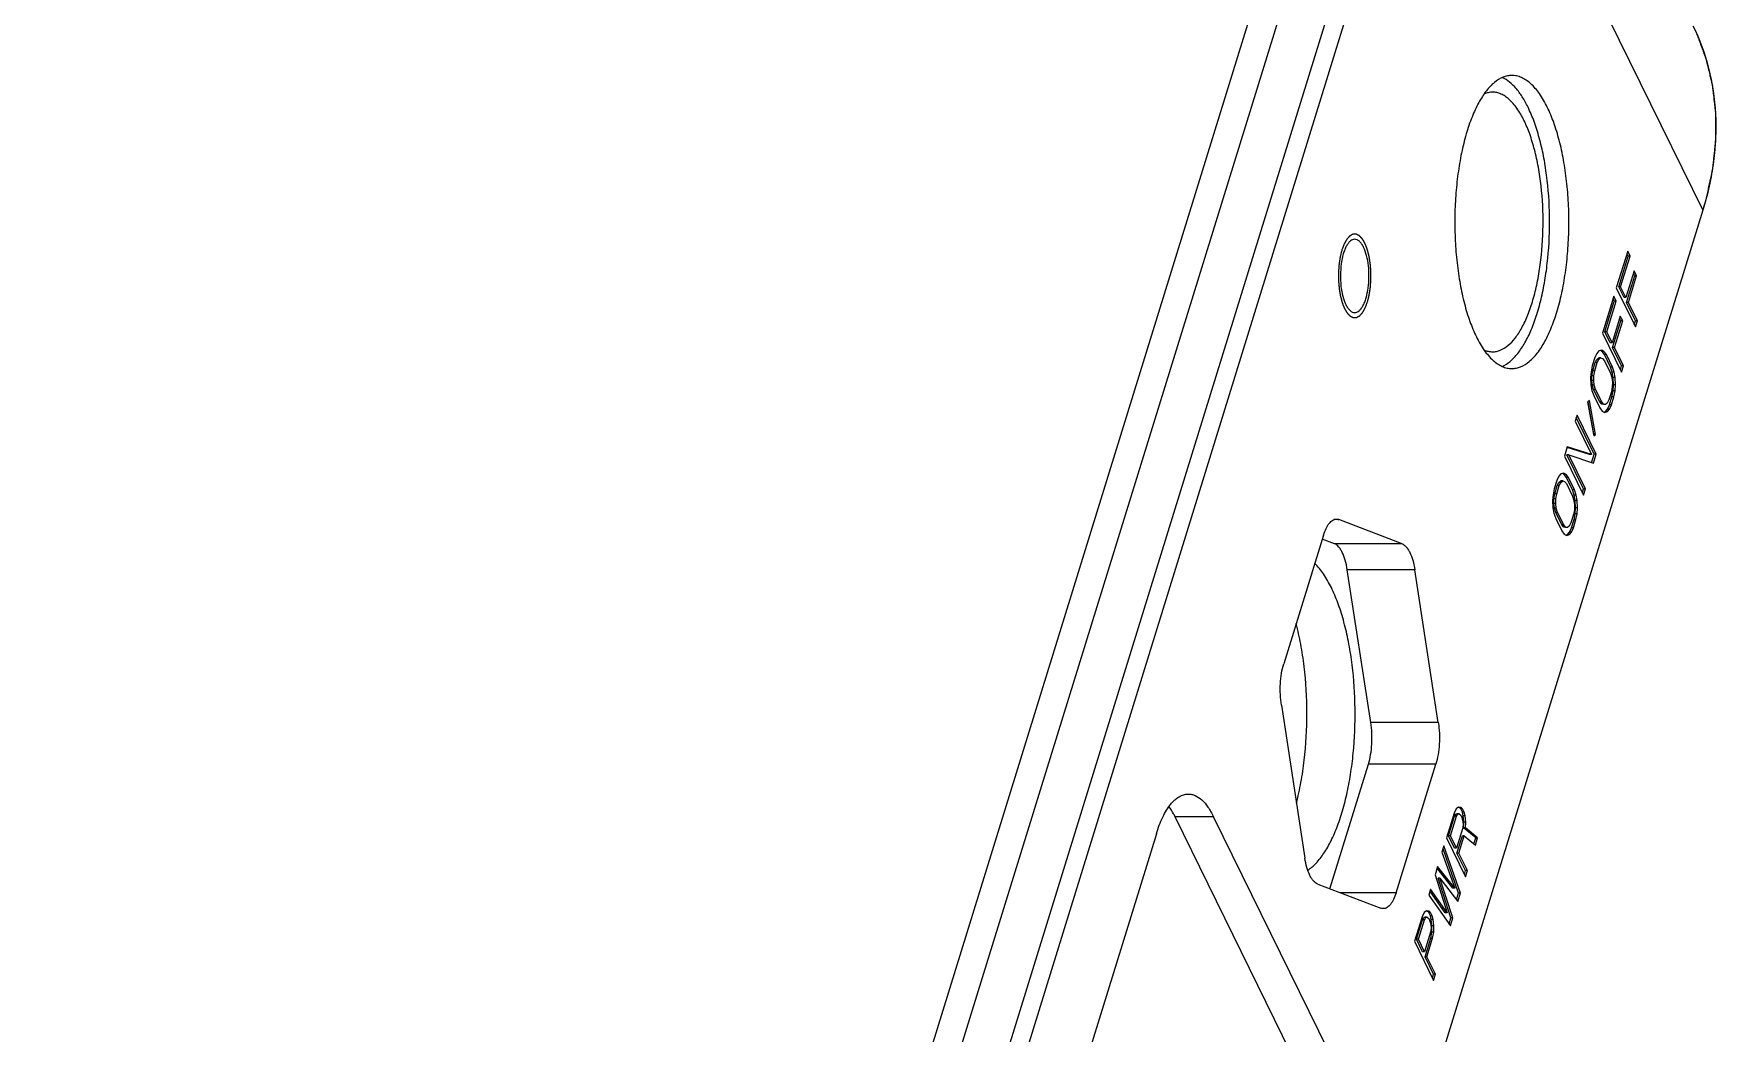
# Model space of a CAD drawing. Header units: millimetres. Extents: x 0 to 1189, y 0 to 841.
# Drawn here: x 1039.75 to 1079.95, y 734.8 to 758.67 of the extents above; entities that cross this region are included whole.
import ezdxf

# ---------------------------------------------------------------- set-up
doc = ezdxf.new("R2010")
doc.units = ezdxf.units.MM
doc.header["$LTSCALE"] = 65.395
doc.layers.get('0').update_dxf_attribs({"linetype": 'CONTINUOUS'})
for name, color, linetype in [('03_ALL_AXES', 7, 'CONTINUOUS'), ('09_ALL_ROUNDS', 7, 'CONTINUOUS'), ('11_ALL_COSMETICS', 7, 'CONTINUOUS'), ('20_ALL_FEATURES', 7, 'CONTINUOUS')]:
    doc.layers.add(name, color=color, linetype=linetype)

msp = doc.modelspace()

# ---------------------------------------------------------------- linework, layer by layer
at = {"color": 4}
for points in [[(1071.616, 752.267), (1071.619, 752.28), (1071.626, 752.308), (1071.635, 752.342), (1071.642, 752.369), (1071.646, 752.386), (1071.649, 752.4), (1071.652, 752.41), (1071.654, 752.419), (1071.655, 752.425), (1071.656, 752.428), (1071.657, 752.431), (1071.657, 752.434), (1071.658, 752.437), (1071.659, 752.444), (1071.66, 752.453), (1071.662, 752.465), (1071.665, 752.48), (1071.667, 752.499), (1071.671, 752.521), (1071.675, 752.544), (1071.678, 752.567), (1071.681, 752.586), (1071.683, 752.599), (1071.684, 752.606), (1071.685, 752.612), (1071.685, 752.618), (1071.686, 752.626), (1071.687, 752.64), (1071.688, 752.66), (1071.69, 752.684), (1071.692, 752.708), (1071.694, 752.732), (1071.695, 752.756), (1071.697, 752.776), (1071.698, 752.79), (1071.698, 752.798), (1071.699, 752.804), (1071.699, 752.81), (1071.699, 752.819), (1071.699, 752.833), (1071.698, 752.854), (1071.698, 752.879), (1071.698, 752.903), (1071.698, 752.928), (1071.698, 752.953), (1071.698, 752.974), (1071.698, 752.988), (1071.698, 752.996), (1071.698, 753.003), (1071.697, 753.009), (1071.696, 753.017), (1071.695, 753.03), (1071.694, 753.05), (1071.692, 753.074), (1071.69, 753.098), (1071.688, 753.122), (1071.686, 753.146), (1071.684, 753.166), (1071.683, 753.18), (1071.682, 753.187), (1071.682, 753.194), (1071.681, 753.199), (1071.679, 753.207), (1071.677, 753.22), (1071.674, 753.238), (1071.67, 753.261), (1071.667, 753.283), (1071.663, 753.305), (1071.66, 753.324), (1071.657, 753.339), (1071.655, 753.35), (1071.654, 753.36), (1071.653, 753.366), (1071.652, 753.37), (1071.652, 753.373), (1071.651, 753.375), (1071.65, 753.378), (1071.648, 753.384), (1071.646, 753.393), (1071.643, 753.403), (1071.64, 753.416), (1071.635, 753.433), (1071.63, 753.453), (1071.624, 753.473), (1071.62, 753.49), (1071.616, 753.503), (1071.614, 753.513), (1071.611, 753.522), (1071.61, 753.527), (1071.609, 753.531), (1071.608, 753.533), (1071.607, 753.535), (1071.606, 753.538), (1071.604, 753.543), (1071.601, 753.551), (1071.598, 753.559), (1071.593, 753.571), (1071.588, 753.585), (1071.581, 753.602), (1071.574, 753.62), (1071.568, 753.634), (1071.563, 753.646), (1071.56, 753.654), (1071.557, 753.662), (1071.555, 753.667), (1071.554, 753.669), (1071.553, 753.672), (1071.552, 753.673), (1071.55, 753.676), (1071.548, 753.679), (1071.545, 753.685), (1071.541, 753.691), (1071.536, 753.7), (1071.529, 753.711), (1071.521, 753.725), (1071.513, 753.738), (1071.506, 753.749), (1071.501, 753.758), (1071.497, 753.764), (1071.494, 753.77), (1071.491, 753.774), (1071.49, 753.776), (1071.489, 753.778), (1071.488, 753.779), (1071.486, 753.78), (1071.484, 753.783), (1071.48, 753.786), (1071.476, 753.791), (1071.47, 753.797), (1071.462, 753.804), (1071.454, 753.813), (1071.445, 753.822), (1071.437, 753.83), (1071.432, 753.836), (1071.427, 753.84), (1071.423, 753.844), (1071.421, 753.847), (1071.419, 753.848), (1071.418, 753.85), (1071.417, 753.85), (1071.416, 753.851), (1071.413, 753.852), (1071.409, 753.854), (1071.404, 753.856), (1071.398, 753.859), (1071.39, 753.863), (1071.381, 753.867), (1071.372, 753.872), (1071.364, 753.875), (1071.358, 753.878), (1071.354, 753.88), (1071.351, 753.881), (1071.348, 753.883), (1071.346, 753.884), (1071.345, 753.884), (1071.344, 753.885), (1071.342, 753.885), (1071.341, 753.885), (1071.339, 753.885), (1071.336, 753.884), (1071.333, 753.884), (1071.329, 753.884), (1071.323, 753.884), (1071.315, 753.884), (1071.305, 753.883), (1071.295, 753.883), (1071.287, 753.883), (1071.281, 753.882), (1071.277, 753.882), (1071.273, 753.882), (1071.271, 753.882), (1071.269, 753.882), (1071.267, 753.882), (1071.266, 753.882), (1071.265, 753.881), (1071.263, 753.88), (1071.262, 753.879), (1071.259, 753.878), (1071.256, 753.876), (1071.252, 753.874), (1071.246, 753.871), (1071.238, 753.866), (1071.229, 753.861), (1071.22, 753.856), (1071.212, 753.852), (1071.206, 753.848), (1071.201, 753.846), (1071.197, 753.844), (1071.195, 753.842), (1071.193, 753.841), (1071.192, 753.841), (1071.191, 753.839), (1071.189, 753.838), (1071.187, 753.835), (1071.183, 753.831), (1071.179, 753.826), (1071.173, 753.82), (1071.166, 753.812), (1071.157, 753.802), (1071.148, 753.792), (1071.141, 753.784), (1071.135, 753.778), (1071.131, 753.773), (1071.127, 753.769), (1071.125, 753.766), (1071.123, 753.764), (1071.122, 753.763), (1071.121, 753.761), (1071.12, 753.759), (1071.118, 753.755), (1071.114, 753.749), (1071.11, 753.742), (1071.105, 753.733), (1071.099, 753.722), (1071.091, 753.708), (1071.083, 753.694), (1071.077, 753.682), (1071.071, 753.673), (1071.067, 753.666), (1071.064, 753.661), (1071.062, 753.657), (1071.061, 753.654), (1071.06, 753.653), (1071.059, 753.65), (1071.058, 753.647), (1071.056, 753.642), (1071.053, 753.635), (1071.049, 753.626), (1071.045, 753.614), (1071.039, 753.599), (1071.03, 753.575), (1071.019, 753.546), (1071.01, 753.522), (1071.006, 753.51)], [(1071.006, 753.51), (1071.002, 753.496), (1070.995, 753.469), (1070.987, 753.435), (1070.98, 753.407), (1070.976, 753.39), (1070.972, 753.377), (1070.97, 753.366), (1070.968, 753.358), (1070.966, 753.352), (1070.965, 753.348), (1070.964, 753.346), (1070.964, 753.343), (1070.963, 753.339), (1070.962, 753.333), (1070.961, 753.323), (1070.959, 753.312), (1070.957, 753.297), (1070.954, 753.278), (1070.95, 753.255), (1070.947, 753.233), (1070.943, 753.21), (1070.941, 753.191), (1070.938, 753.178), (1070.937, 753.17), (1070.936, 753.165), (1070.936, 753.159), (1070.935, 753.151), (1070.934, 753.137), (1070.933, 753.117), (1070.931, 753.093), (1070.93, 753.069), (1070.928, 753.045), (1070.926, 753.021), (1070.925, 753.001), (1070.924, 752.987), (1070.923, 752.979), (1070.923, 752.973), (1070.923, 752.966), (1070.923, 752.958), (1070.923, 752.944), (1070.923, 752.923), (1070.923, 752.898), (1070.923, 752.873), (1070.923, 752.848), (1070.924, 752.824), (1070.924, 752.803), (1070.924, 752.788), (1070.924, 752.78), (1070.924, 752.774), (1070.924, 752.768), (1070.925, 752.76), (1070.926, 752.746), (1070.928, 752.726), (1070.93, 752.702), (1070.932, 752.679), (1070.934, 752.655), (1070.936, 752.631), (1070.938, 752.611), (1070.939, 752.597), (1070.939, 752.589), (1070.94, 752.583), (1070.941, 752.578), (1070.942, 752.57), (1070.944, 752.557), (1070.947, 752.538), (1070.951, 752.516), (1070.955, 752.494), (1070.959, 752.471), (1070.962, 752.453), (1070.964, 752.438), (1070.966, 752.426), (1070.968, 752.417), (1070.969, 752.411), (1070.97, 752.407), (1070.97, 752.404), (1070.971, 752.402), (1070.972, 752.398), (1070.973, 752.392), (1070.975, 752.384), (1070.978, 752.374), (1070.982, 752.361), (1070.986, 752.344), (1070.992, 752.324), (1070.997, 752.304), (1071.001, 752.287), (1071.005, 752.273), (1071.008, 752.263), (1071.01, 752.255), (1071.012, 752.249), (1071.012, 752.246), (1071.013, 752.243), (1071.014, 752.241), (1071.015, 752.238), (1071.017, 752.233), (1071.02, 752.226), (1071.024, 752.217), (1071.028, 752.206), (1071.034, 752.191), (1071.041, 752.174), (1071.048, 752.157), (1071.054, 752.142), (1071.058, 752.131), (1071.062, 752.122), (1071.065, 752.115), (1071.067, 752.11), (1071.068, 752.107), (1071.069, 752.105), (1071.07, 752.103), (1071.071, 752.101), (1071.073, 752.097), (1071.077, 752.092), (1071.081, 752.085), (1071.086, 752.076), (1071.093, 752.065), (1071.101, 752.052), (1071.109, 752.039), (1071.115, 752.028), (1071.121, 752.019), (1071.125, 752.012), (1071.128, 752.007), (1071.13, 752.003), (1071.132, 752.001), (1071.133, 751.999), (1071.134, 751.998), (1071.135, 751.997), (1071.138, 751.994), (1071.141, 751.99), (1071.146, 751.986), (1071.152, 751.98), (1071.159, 751.972), (1071.168, 751.963), (1071.177, 751.954), (1071.184, 751.947), (1071.19, 751.941), (1071.194, 751.936), (1071.198, 751.932), (1071.201, 751.93), (1071.202, 751.928), (1071.203, 751.927), (1071.204, 751.927), (1071.206, 751.926), (1071.209, 751.925), (1071.213, 751.923), (1071.217, 751.921), (1071.223, 751.918), (1071.231, 751.914), (1071.241, 751.91), (1071.25, 751.905), (1071.258, 751.901), (1071.264, 751.899), (1071.268, 751.897), (1071.271, 751.895), (1071.273, 751.894), (1071.275, 751.893), (1071.277, 751.892), (1071.278, 751.892), (1071.279, 751.892), (1071.281, 751.892), (1071.283, 751.892), (1071.285, 751.892), (1071.288, 751.892), (1071.292, 751.892), (1071.299, 751.893), (1071.307, 751.893), (1071.317, 751.893), (1071.326, 751.894), (1071.334, 751.894), (1071.341, 751.894), (1071.345, 751.894), (1071.348, 751.895), (1071.35, 751.895), (1071.352, 751.895), (1071.354, 751.895), (1071.355, 751.895), (1071.356, 751.896), (1071.358, 751.896), (1071.36, 751.897), (1071.362, 751.899), (1071.365, 751.9), (1071.369, 751.903), (1071.375, 751.906), (1071.383, 751.91), (1071.392, 751.915), (1071.402, 751.921), (1071.409, 751.925), (1071.416, 751.928), (1071.42, 751.931), (1071.424, 751.933), (1071.427, 751.934), (1071.428, 751.935), (1071.43, 751.936), (1071.431, 751.937), (1071.432, 751.939), (1071.435, 751.942), (1071.438, 751.946), (1071.443, 751.951), (1071.448, 751.957), (1071.456, 751.965), (1071.464, 751.975), (1071.473, 751.984), (1071.48, 751.992), (1071.486, 751.999), (1071.491, 752.004), (1071.494, 752.008), (1071.497, 752.011), (1071.498, 752.012), (1071.499, 752.013), (1071.5, 752.015), (1071.502, 752.017), (1071.504, 752.022), (1071.507, 752.027), (1071.511, 752.034), (1071.516, 752.043), (1071.523, 752.055), (1071.531, 752.069), (1071.538, 752.083), (1071.545, 752.094), (1071.55, 752.103), (1071.554, 752.11), (1071.557, 752.116), (1071.56, 752.12), (1071.561, 752.122), (1071.562, 752.124), (1071.563, 752.126), (1071.564, 752.129), (1071.566, 752.135), (1071.569, 752.142), (1071.572, 752.151), (1071.577, 752.163), (1071.582, 752.178), (1071.591, 752.201), (1071.602, 752.231), (1071.611, 752.255), (1071.616, 752.267)]]:
    msp.add_open_spline(points, degree=3, knots=[0, 0, 0, 0, 0.015625, 0.03125, 0.039062, 0.046875, 0.050781, 0.054688, 0.058594, 0.060547, 0.061523, 0.0625, 0.063477, 0.064453, 0.066406, 0.070312, 0.074219, 0.078125, 0.085938, 0.09375, 0.101562, 0.109375, 0.117188, 0.121094, 0.123047, 0.125, 0.126953, 0.128906, 0.132812, 0.140625, 0.148438, 0.15625, 0.164062, 0.171875, 0.179688, 0.183594, 0.185547, 0.1875, 0.189453, 0.191406, 0.195312, 0.203125, 0.210938, 0.21875, 0.226562, 0.234375, 0.242188, 0.246094, 0.248047, 0.25, 0.251953, 0.253906, 0.257812, 0.265625, 0.273438, 0.28125, 0.289062, 0.296875, 0.304688, 0.308594, 0.310547, 0.3125, 0.314453, 0.316406, 0.320312, 0.328125, 0.335938, 0.34375, 0.351562, 0.359375, 0.363281, 0.367188, 0.371094, 0.373047, 0.374023, 0.375, 0.375977, 0.376953, 0.378906, 0.382812, 0.386719, 0.390625, 0.398438, 0.40625, 0.414062, 0.421875, 0.425781, 0.429688, 0.433594, 0.435547, 0.436523, 0.4375, 0.438477, 0.439453, 0.441406, 0.445312, 0.449219, 0.453125, 0.460938, 0.46875, 0.476562, 0.484375, 0.488281, 0.492188, 0.496094, 0.498047, 0.499023, 0.5, 0.500977, 0.501953, 0.503906, 0.507812, 0.511719, 0.515625, 0.523438, 0.53125, 0.539062, 0.546875, 0.550781, 0.554688, 0.558594, 0.560547, 0.561523, 0.5625, 0.563477, 0.564453, 0.566406, 0.570312, 0.574219, 0.578125, 0.585938, 0.59375, 0.601562, 0.609375, 0.613281, 0.617188, 0.621094, 0.623047, 0.624023, 0.625, 0.625977, 0.626953, 0.628906, 0.632812, 0.636719, 0.640625, 0.648438, 0.65625, 0.664062, 0.671875, 0.675781, 0.679688, 0.681641, 0.683594, 0.685547, 0.686523, 0.6875, 0.688477, 0.689453, 0.691406, 0.693359, 0.695312, 0.699219, 0.703125, 0.710938, 0.71875, 0.726562, 0.734375, 0.738281, 0.742188, 0.744141, 0.746094, 0.748047, 0.749023, 0.75, 0.750977, 0.751953, 0.753906, 0.755859, 0.757812, 0.761719, 0.765625, 0.773438, 0.78125, 0.789062, 0.796875, 0.800781, 0.804688, 0.808594, 0.810547, 0.811523, 0.8125, 0.813477, 0.814453, 0.816406, 0.820312, 0.824219, 0.828125, 0.835938, 0.84375, 0.851562, 0.859375, 0.863281, 0.867188, 0.871094, 0.873047, 0.874023, 0.875, 0.875977, 0.876953, 0.878906, 0.882812, 0.886719, 0.890625, 0.898438, 0.90625, 0.914062, 0.921875, 0.925781, 0.929688, 0.933594, 0.935547, 0.936523, 0.9375, 0.938477, 0.939453, 0.941406, 0.945312, 0.949219, 0.953125, 0.960938, 0.96875, 0.984375, 1, 1, 1, 1], dxfattribs=at)
at = {"layer": '03_ALL_AXES', "color": 7}
for p, q in [((1071.222, 766.888), (1039.753, 665.056)), ((1041.595, 665.056), (1073.064, 766.888)), ((1071.649, 766.018), (1040.18, 664.186))]:
    msp.add_line(p, q, dxfattribs=at)
for points, knots in [([(1075.064, 757.676), (1075.029, 757.676), (1074.957, 757.669), (1074.812, 757.624), (1074.631, 757.51), (1074.438, 757.299), (1074.26, 757.018), (1074.101, 756.671), (1073.965, 756.267), (1073.854, 755.813), (1073.771, 755.321), (1073.718, 754.802), (1073.696, 754.268), (1073.707, 753.732), (1073.749, 753.207), (1073.822, 752.704), (1073.923, 752.236), (1074.051, 751.813), (1074.159, 751.553), (1074.217, 751.434)], [0, 0, 0, 0, 0.015505, 0.031512, 0.066627, 0.10795, 0.156558, 0.212562, 0.275455, 0.344321, 0.417961, 0.494982, 0.573864, 0.653021, 0.730858, 0.805825, 0.876479, 0.941546, 1, 1, 1, 1]), ([(1075.451, 756.917), (1075.409, 757.003), (1075.321, 757.162), (1075.135, 757.418), (1074.96, 757.57), (1074.834, 757.625)], [0, 0, 0, 0, 0.300795, 0.566557, 1, 1, 1, 1]), ([(1075.911, 756.917), (1075.856, 757.03), (1075.742, 757.232), (1075.562, 757.446), (1075.409, 757.567), (1075.296, 757.629), (1075.181, 757.667), (1075.103, 757.676), (1075.064, 757.676)], [0, 0, 0, 0, 0.315393, 0.581062, 0.697109, 0.803855, 0.903756, 1, 1, 1, 1]), ([(1074.604, 757.276), (1074.569, 757.276), (1074.499, 757.268), (1074.432, 757.245), (1074.399, 757.231)], [0, 0, 0, 0, 0.490421, 1, 1, 1, 1]), ([(1075.354, 756.604), (1075.305, 756.704), (1075.204, 756.882), (1075.044, 757.072), (1074.909, 757.179), (1074.809, 757.234), (1074.707, 757.268), (1074.638, 757.276), (1074.604, 757.276)], [0, 0, 0, 0, 0.315393, 0.581062, 0.697109, 0.803855, 0.903756, 1, 1, 1, 1]), ([(1074.834, 750.726), (1074.903, 750.756), (1075.04, 750.847), (1075.221, 751.042), (1075.388, 751.299), (1075.539, 751.613), (1075.671, 751.98), (1075.781, 752.39), (1075.868, 752.838), (1075.951, 753.479), (1075.984, 754.303), (1075.928, 755.122), (1075.827, 755.748), (1075.727, 756.178), (1075.605, 756.567), (1075.505, 756.807), (1075.451, 756.917)], [0, 0, 0, 0, 0.034218, 0.074068, 0.120452, 0.173507, 0.232867, 0.297824, 0.367434, 0.440577, 0.592393, 0.742836, 0.814305, 0.881646, 0.943822, 1, 1, 1, 1]), ([(1075.064, 750.676), (1075.099, 750.676), (1075.171, 750.683), (1075.317, 750.727), (1075.497, 750.842), (1075.691, 751.052), (1075.869, 751.334), (1076.027, 751.68), (1076.164, 752.085), (1076.275, 752.539), (1076.358, 753.031), (1076.411, 753.55), (1076.432, 754.083), (1076.422, 754.619), (1076.379, 755.145), (1076.307, 755.648), (1076.205, 756.116), (1076.077, 756.538), (1075.97, 756.798), (1075.911, 756.917)], [0, 0, 0, 0, 0.015505, 0.031512, 0.066627, 0.10795, 0.156558, 0.212562, 0.275455, 0.344321, 0.417961, 0.494982, 0.573864, 0.653021, 0.730858, 0.805825, 0.876479, 0.941546, 1, 1, 1, 1]), ([(1074.604, 751.076), (1074.635, 751.076), (1074.698, 751.082), (1074.827, 751.121), (1074.987, 751.223), (1075.159, 751.409), (1075.316, 751.658), (1075.457, 751.965), (1075.578, 752.324), (1075.676, 752.726), (1075.776, 753.318), (1075.829, 754.095), (1075.791, 754.877), (1075.704, 755.479), (1075.614, 755.894), (1075.501, 756.268), (1075.406, 756.499), (1075.354, 756.604)], [0, 0, 0, 0, 0.015507, 0.031517, 0.066637, 0.107966, 0.156581, 0.212593, 0.275496, 0.344372, 0.418023, 0.573874, 0.730818, 0.805796, 0.876461, 0.941537, 1, 1, 1, 1]), ([(1071.311, 753.763), (1071.293, 753.763), (1071.255, 753.755), (1071.203, 753.722), (1071.154, 753.669), (1071.11, 753.599), (1071.07, 753.512), (1071.022, 753.371), (1070.983, 753.169), (1070.965, 752.911), (1070.977, 752.65), (1071.019, 752.412), (1071.068, 752.266), (1071.099, 752.203)], [0, 0, 0, 0, 0.031388, 0.066525, 0.107874, 0.156513, 0.212552, 0.275485, 0.417984, 0.57391, 0.73093, 0.876552, 1, 1, 1, 1]), ([(1071.523, 753.574), (1071.509, 753.602), (1071.48, 753.652), (1071.428, 753.714), (1071.372, 753.754), (1071.33, 753.763), (1071.311, 753.763)], [0, 0, 0, 0, 0.315948, 0.582084, 0.804557, 1, 1, 1, 1]), ([(1071.311, 752.013), (1071.329, 752.013), (1071.367, 752.021), (1071.419, 752.055), (1071.467, 752.107), (1071.512, 752.178), (1071.552, 752.264), (1071.599, 752.405), (1071.639, 752.607), (1071.657, 752.866), (1071.644, 753.126), (1071.603, 753.365), (1071.553, 753.511), (1071.523, 753.574)], [0, 0, 0, 0, 0.031388, 0.066525, 0.107874, 0.156513, 0.212552, 0.275485, 0.417984, 0.57391, 0.73093, 0.876552, 1, 1, 1, 1]), ([(1071.099, 752.203), (1071.113, 752.175), (1071.141, 752.124), (1071.193, 752.063), (1071.25, 752.023), (1071.291, 752.013), (1071.311, 752.013)], [0, 0, 0, 0, 0.315948, 0.582084, 0.804557, 1, 1, 1, 1]), ([(1074.217, 751.434), (1074.272, 751.322), (1074.387, 751.12), (1074.567, 750.906), (1074.72, 750.785), (1074.833, 750.722), (1074.948, 750.684), (1075.026, 750.676), (1075.064, 750.676)], [0, 0, 0, 0, 0.315393, 0.581062, 0.697109, 0.803855, 0.903756, 1, 1, 1, 1]), ([(1074.399, 751.12), (1074.432, 751.106), (1074.499, 751.084), (1074.569, 751.076), (1074.604, 751.076)], [0, 0, 0, 0, 0.509572, 1, 1, 1, 1]), ([(1069.919, 740.295), (1069.961, 740.459), (1070.035, 740.799), (1070.14, 741.513), (1070.19, 742.441), (1070.137, 743.368), (1070.03, 744.081), (1069.955, 744.419), (1069.912, 744.582)], [0, 0, 0, 0, 0.117082, 0.241023, 0.500501, 0.75972, 0.883345, 1, 1, 1, 1])]:
    msp.add_open_spline(points, degree=3, knots=knots, dxfattribs=at)
at = {"layer": '09_ALL_ROUNDS', "color": 7}
for p, q in [((1042.056, 665.056), (1073.524, 766.888)), ((1072.441, 746.49), (1070.928, 747.066)), ((1070.566, 746.699), (1069.616, 743.623)), ((1070.829, 746.49), (1070.536, 746.602)), ((1071.696, 742.218), (1071.134, 745.869)), ((1073.308, 742.218), (1072.746, 745.869)), ((1069.559, 742.634), (1070.121, 738.983)), ((1070.718, 738.25), (1071.639, 741.228)), ((1072.3, 738.153), (1073.251, 741.228)), ((1070.374, 733.132), (1067.019, 739.97)), ((1071.295, 733.132), (1067.94, 739.97)), ((1066.572, 739.565), (1061.731, 723.899)), ((1070.426, 738.361), (1071.938, 737.786))]:
    msp.add_line(p, q, dxfattribs=at)
at = {"layer": '09_ALL_ROUNDS', "color": 4}
for p, q in [((1070.928, 747.066), (1070.814, 747.066)), ((1072.441, 746.49), (1070.829, 746.49)), ((1072.746, 745.869), (1071.134, 745.869)), ((1073.308, 742.218), (1071.696, 742.218)), ((1073.251, 741.228), (1071.639, 741.228)), ((1067.94, 739.97), (1067.019, 739.97)), ((1072.3, 738.153), (1070.973, 738.153))]:
    msp.add_line(p, q, dxfattribs=at)
at = {"layer": '09_ALL_ROUNDS', "color": 7}
for points, knots in [([(1070.566, 746.699), (1070.583, 746.753), (1070.619, 746.85), (1070.682, 746.958), (1070.74, 747.02), (1070.782, 747.052), (1070.826, 747.072), (1070.857, 747.077), (1070.871, 747.077)], [0, 0, 0, 0, 0.331873, 0.605596, 0.72059, 0.82246, 0.914092, 1, 1, 1, 1]), ([(1070.871, 747.077), (1070.876, 747.077), (1070.895, 747.076), (1070.915, 747.071), (1070.928, 747.066)], [0, 0, 0, 0, 0.245957, 1, 1, 1, 1]), ([(1071.134, 745.869), (1071.122, 745.946), (1071.092, 746.088), (1071.034, 746.251), (1070.975, 746.357), (1070.92, 746.432), (1070.867, 746.476), (1070.829, 746.49)], [0, 0, 0, 0, 0.326273, 0.606426, 0.725793, 0.830603, 1, 1, 1, 1]), ([(1072.441, 746.49), (1072.478, 746.476), (1072.531, 746.432), (1072.587, 746.357), (1072.646, 746.251), (1072.704, 746.088), (1072.734, 745.946), (1072.746, 745.869)], [0, 0, 0, 0, 0.169397, 0.274207, 0.393574, 0.673727, 1, 1, 1, 1]), ([(1069.559, 742.634), (1069.546, 742.718), (1069.53, 742.889), (1069.531, 743.146), (1069.558, 743.393), (1069.593, 743.55), (1069.616, 743.623)], [0, 0, 0, 0, 0.254948, 0.516505, 0.769592, 1, 1, 1, 1]), ([(1071.639, 741.228), (1071.661, 741.302), (1071.697, 741.459), (1071.723, 741.706), (1071.725, 741.962), (1071.709, 742.134), (1071.696, 742.218)], [0, 0, 0, 0, 0.230408, 0.483495, 0.745052, 1, 1, 1, 1]), ([(1073.308, 742.218), (1073.321, 742.134), (1073.337, 741.962), (1073.335, 741.706), (1073.309, 741.459), (1073.273, 741.302), (1073.251, 741.228)], [0, 0, 0, 0, 0.254948, 0.516505, 0.769592, 1, 1, 1, 1]), ([(1066.572, 739.565), (1066.614, 739.701), (1066.686, 739.894), (1066.81, 740.122), (1066.905, 740.26), (1067.005, 740.37), (1067.111, 740.45), (1067.222, 740.5), (1067.298, 740.511), (1067.335, 740.511)], [0, 0, 0, 0, 0.331731, 0.47624, 0.605765, 0.720709, 0.822536, 0.914128, 1, 1, 1, 1]), ([(1067.335, 740.511), (1067.362, 740.511), (1067.418, 740.505), (1067.532, 740.468), (1067.671, 740.37), (1067.819, 740.194), (1067.901, 740.05), (1067.94, 739.97)], [0, 0, 0, 0, 0.096312, 0.196284, 0.418525, 0.684383, 1, 1, 1, 1]), ([(1067.019, 739.97), (1067.008, 739.992), (1066.965, 740.077), (1066.915, 740.158), (1066.874, 740.214)], [0, 0, 0, 0, 0.266006, 1, 1, 1, 1]), ([(1070.426, 738.361), (1070.388, 738.376), (1070.335, 738.419), (1070.279, 738.495), (1070.221, 738.6), (1070.162, 738.764), (1070.133, 738.906), (1070.121, 738.983)], [0, 0, 0, 0, 0.169397, 0.274207, 0.393574, 0.673727, 1, 1, 1, 1]), ([(1072.3, 738.153), (1072.283, 738.099), (1072.247, 738.001), (1072.184, 737.894), (1072.127, 737.831), (1072.085, 737.799), (1072.041, 737.779), (1072.01, 737.775), (1071.995, 737.775)], [0, 0, 0, 0, 0.331873, 0.605596, 0.72059, 0.82246, 0.914092, 1, 1, 1, 1]), ([(1071.995, 737.775), (1071.99, 737.775), (1071.971, 737.776), (1071.952, 737.78), (1071.938, 737.786)], [0, 0, 0, 0, 0.245957, 1, 1, 1, 1])]:
    msp.add_open_spline(points, degree=3, knots=knots, dxfattribs=at)
at = {"layer": '11_ALL_COSMETICS', "color": 7}
msp.add_line((1079.625, 754.456), (1048.156, 652.624), dxfattribs=at)
for points, knots in [([(1079.479, 758.674), (1079.493, 758.637), (1079.52, 758.563), (1079.555, 758.471), (1079.582, 758.397), (1079.603, 758.342), (1079.624, 758.286), (1079.644, 758.231), (1079.661, 758.185), (1079.675, 758.148), (1079.684, 758.124), (1079.691, 758.106), (1079.695, 758.094), (1079.698, 758.086), (1079.7, 758.082), (1079.701, 758.077), (1079.702, 758.07), (1079.705, 758.06), (1079.708, 758.048), (1079.712, 758.028), (1079.718, 758.002), (1079.726, 757.972), (1079.735, 757.932), (1079.752, 757.861), (1079.776, 757.761), (1079.8, 757.66), (1079.817, 757.59), (1079.827, 757.549), (1079.834, 757.519), (1079.84, 757.494), (1079.845, 757.474), (1079.848, 757.461), (1079.85, 757.451), (1079.851, 757.445), (1079.853, 757.44), (1079.854, 757.435), (1079.854, 757.426), (1079.856, 757.414), (1079.858, 757.394), (1079.861, 757.368), (1079.866, 757.328), (1079.872, 757.278), (1079.879, 757.218), (1079.886, 757.158), (1079.893, 757.097), (1079.9, 757.037), (1079.907, 756.977), (1079.913, 756.927), (1079.917, 756.886), (1079.92, 756.861), (1079.922, 756.841), (1079.924, 756.826), (1079.926, 756.814), (1079.927, 756.805), (1079.927, 756.8), (1079.928, 756.796), (1079.928, 756.792), (1079.928, 756.787), (1079.928, 756.777), (1079.928, 756.764), (1079.928, 756.748), (1079.928, 756.726), (1079.928, 756.699), (1079.928, 756.656), (1079.928, 756.603), (1079.928, 756.538), (1079.928, 756.474), (1079.928, 756.41), (1079.928, 756.345), (1079.928, 756.281), (1079.928, 756.227), (1079.928, 756.184), (1079.928, 756.157), (1079.928, 756.136), (1079.928, 756.122), (1079.929, 756.113), (1079.928, 756.108), (1079.928, 756.102), (1079.927, 756.096), (1079.926, 756.085), (1079.925, 756.072), (1079.922, 756.051), (1079.919, 756.025), (1079.916, 755.993), (1079.911, 755.951), (1079.903, 755.877), (1079.894, 755.793), (1079.885, 755.709), (1079.878, 755.646), (1079.873, 755.593), (1079.868, 755.551), (1079.865, 755.519), (1079.862, 755.493), (1079.859, 755.472), (1079.858, 755.459), (1079.857, 755.448), (1079.856, 755.442), (1079.856, 755.437), (1079.855, 755.432), (1079.854, 755.428), (1079.852, 755.42), (1079.849, 755.407), (1079.846, 755.39), (1079.842, 755.373), (1079.837, 755.351), (1079.829, 755.311), (1079.816, 755.255), (1079.802, 755.187), (1079.787, 755.119), (1079.773, 755.052), (1079.753, 754.961), (1079.729, 754.849), (1079.709, 754.758), (1079.7, 754.713)], [0, 0, 0, 0, 0.03125, 0.0625, 0.078125, 0.09375, 0.109375, 0.125, 0.140625, 0.148438, 0.15625, 0.160156, 0.164062, 0.166016, 0.166992, 0.167969, 0.169922, 0.171875, 0.175781, 0.179688, 0.1875, 0.195312, 0.203125, 0.21875, 0.25, 0.28125, 0.296875, 0.304688, 0.3125, 0.320312, 0.324219, 0.328125, 0.330078, 0.332031, 0.333008, 0.333984, 0.335938, 0.339844, 0.34375, 0.351562, 0.359375, 0.375, 0.390625, 0.40625, 0.421875, 0.4375, 0.453125, 0.46875, 0.476562, 0.484375, 0.488281, 0.492188, 0.496094, 0.498047, 0.499023, 0.5, 0.500977, 0.501953, 0.503906, 0.507812, 0.511719, 0.515625, 0.523438, 0.53125, 0.546875, 0.5625, 0.578125, 0.59375, 0.609375, 0.625, 0.640625, 0.648438, 0.65625, 0.660156, 0.664062, 0.666016, 0.666992, 0.667969, 0.669922, 0.671875, 0.675781, 0.679688, 0.6875, 0.695312, 0.703125, 0.71875, 0.75, 0.765625, 0.78125, 0.796875, 0.804688, 0.8125, 0.820312, 0.824219, 0.828125, 0.830078, 0.832031, 0.833008, 0.833984, 0.834961, 0.835938, 0.839844, 0.84375, 0.847656, 0.851562, 0.859375, 0.875, 0.890625, 0.90625, 0.921875, 0.9375, 0.96875, 1, 1, 1, 1]), ([(1079.7, 754.713), (1079.699, 754.71), (1079.697, 754.705), (1079.696, 754.699), (1079.695, 754.695), (1079.694, 754.693), (1079.693, 754.69), (1079.693, 754.688), (1079.692, 754.687), (1079.692, 754.686), (1079.692, 754.686), (1079.692, 754.685), (1079.692, 754.684), (1079.691, 754.682), (1079.69, 754.678), (1079.689, 754.674), (1079.687, 754.667), (1079.685, 754.659), (1079.682, 754.65), (1079.68, 754.643), (1079.679, 754.639), (1079.678, 754.635), (1079.677, 754.633), (1079.677, 754.632), (1079.677, 754.631), (1079.677, 754.631), (1079.677, 754.63), (1079.676, 754.629), (1079.676, 754.627), (1079.675, 754.624), (1079.674, 754.622), (1079.673, 754.618), (1079.672, 754.615), (1079.671, 754.612), (1079.671, 754.609), (1079.67, 754.608), (1079.67, 754.606), (1079.67, 754.605), (1079.669, 754.605), (1079.669, 754.604), (1079.669, 754.604), (1079.669, 754.603), (1079.669, 754.602), (1079.668, 754.601), (1079.668, 754.599), (1079.667, 754.596), (1079.666, 754.593), (1079.665, 754.588), (1079.663, 754.582), (1079.661, 754.575), (1079.659, 754.568), (1079.657, 754.563), (1079.656, 754.558), (1079.655, 754.554), (1079.654, 754.551), (1079.654, 754.55), (1079.653, 754.549), (1079.653, 754.549), (1079.653, 754.548), (1079.653, 754.547), (1079.652, 754.545), (1079.651, 754.543), (1079.65, 754.54), (1079.649, 754.536), (1079.648, 754.531), (1079.647, 754.528), (1079.646, 754.526), (1079.646, 754.524), (1079.645, 754.523), (1079.645, 754.522), (1079.645, 754.522), (1079.645, 754.521), (1079.644, 754.519), (1079.644, 754.517), (1079.643, 754.515), (1079.642, 754.511), (1079.64, 754.505), (1079.638, 754.499), (1079.636, 754.491), (1079.631, 754.477), (1079.628, 754.464), (1079.625, 754.456)], [0, 0, 0, 0, 0.0625, 0.09375, 0.109375, 0.125, 0.140625, 0.15625, 0.160156, 0.164062, 0.166016, 0.167969, 0.171875, 0.179688, 0.1875, 0.203125, 0.21875, 0.25, 0.28125, 0.296875, 0.3125, 0.320312, 0.328125, 0.332031, 0.333984, 0.335938, 0.339844, 0.34375, 0.359375, 0.375, 0.390625, 0.40625, 0.4375, 0.453125, 0.46875, 0.476562, 0.484375, 0.492188, 0.496094, 0.498047, 0.5, 0.501953, 0.503906, 0.507812, 0.515625, 0.523438, 0.53125, 0.546875, 0.5625, 0.59375, 0.609375, 0.625, 0.640625, 0.65625, 0.660156, 0.664062, 0.666016, 0.667969, 0.671875, 0.679688, 0.6875, 0.703125, 0.71875, 0.75, 0.78125, 0.796875, 0.8125, 0.820312, 0.828125, 0.832031, 0.833984, 0.835938, 0.839844, 0.84375, 0.851562, 0.859375, 0.875, 0.890625, 0.90625, 0.9375, 1, 1, 1, 1])]:
    msp.add_open_spline(points, degree=3, knots=knots, dxfattribs=at)
at = {"layer": '20_ALL_FEATURES', "color": 4}
msp.add_line((1073.524, 766.888), (1079.625, 754.456), dxfattribs=at)
at = {"layer": '20_ALL_FEATURES', "color": 7}
for p, q in [((1079.625, 754.456), (1048.156, 652.624)), ((1077.832, 753.481), (1077.56, 752.6)), ((1077.618, 752.628), (1077.845, 753.362)), ((1077.664, 752.628), (1077.891, 753.362)), ((1077.845, 753.362), (1077.815, 753.424)), ((1077.891, 753.362), (1077.832, 753.481)), ((1077.891, 753.362), (1077.845, 753.362)), ((1077.987, 753.007), (1077.791, 752.37)), ((1077.803, 752.251), (1078, 752.888)), ((1077.849, 752.251), (1078.046, 752.888)), ((1078, 752.888), (1077.969, 752.949)), ((1078.046, 752.888), (1077.987, 753.007)), ((1078.046, 752.888), (1078, 752.888)), ((1077.56, 752.6), (1078.018, 751.668)), ((1077.664, 752.628), (1077.618, 752.628)), ((1077.744, 752.37), (1077.618, 752.628)), ((1077.791, 752.37), (1077.664, 752.628)), ((1077.5, 752.404), (1077.227, 751.523)), ((1077.285, 751.551), (1077.512, 752.285)), ((1077.331, 751.551), (1077.558, 752.285)), ((1077.512, 752.285), (1077.482, 752.347)), ((1077.558, 752.285), (1077.5, 752.404)), ((1077.558, 752.285), (1077.512, 752.285)), ((1077.791, 752.37), (1077.744, 752.37)), ((1077.849, 752.251), (1077.803, 752.251)), ((1078.017, 751.815), (1077.803, 752.251)), ((1078.063, 751.815), (1077.849, 752.251)), ((1077.654, 751.93), (1077.458, 751.293)), ((1077.47, 751.174), (1077.667, 751.811)), ((1077.516, 751.174), (1077.713, 751.811)), ((1077.667, 751.811), (1077.637, 751.872)), ((1077.713, 751.811), (1077.654, 751.93)), ((1077.713, 751.811), (1077.667, 751.811)), ((1077.989, 751.725), (1078.017, 751.815)), ((1078.063, 751.815), (1078.017, 751.815)), ((1078.018, 751.668), (1078.063, 751.815)), ((1077.227, 751.523), (1077.685, 750.591)), ((1077.331, 751.551), (1077.285, 751.551)), ((1077.412, 751.293), (1077.285, 751.551)), ((1077.458, 751.293), (1077.331, 751.551)), ((1077.458, 751.293), (1077.412, 751.293)), ((1077.046, 750.936), (1076.985, 750.74)), ((1077.093, 751.038), (1077.046, 750.936)), ((1077.058, 750.817), (1077.098, 750.895)), ((1077.143, 751.096), (1077.093, 751.038)), ((1077.098, 750.895), (1077.14, 750.928)), ((1077.144, 750.895), (1077.098, 750.895)), ((1077.104, 750.817), (1077.144, 750.895)), ((1077.186, 750.928), (1077.14, 750.928)), ((1077.212, 751.115), (1077.143, 751.096)), ((1077.144, 750.895), (1077.186, 750.928)), ((1077.22, 751.085), (1077.181, 751.107)), ((1077.186, 750.928), (1077.231, 750.918)), ((1077.266, 751.085), (1077.212, 751.115)), ((1077.266, 751.085), (1077.22, 751.085)), ((1077.277, 751.01), (1077.22, 751.085)), ((1077.231, 750.918), (1077.277, 750.863)), ((1077.323, 751.01), (1077.266, 751.085)), ((1077.323, 751.01), (1077.277, 751.01)), ((1077.423, 750.712), (1077.277, 751.01)), ((1077.469, 750.712), (1077.323, 751.01)), ((1077.516, 751.174), (1077.47, 751.174)), ((1077.684, 750.738), (1077.47, 751.174)), ((1077.73, 750.738), (1077.516, 751.174)), ((1076.957, 750.598), (1076.946, 750.46)), ((1076.985, 750.74), (1076.957, 750.598)), ((1076.974, 750.39), (1076.977, 750.503)), ((1076.977, 750.503), (1076.998, 750.621)), ((1077.023, 750.503), (1076.977, 750.503)), ((1076.998, 750.621), (1077.058, 750.817)), ((1077.044, 750.621), (1076.998, 750.621)), ((1077.02, 750.39), (1077.023, 750.503)), ((1077.023, 750.503), (1077.044, 750.621)), ((1077.044, 750.621), (1077.104, 750.817)), ((1077.104, 750.817), (1077.058, 750.817)), ((1077.277, 750.863), (1077.423, 750.565)), ((1077.469, 750.712), (1077.423, 750.712)), ((1077.464, 750.589), (1077.423, 750.712)), ((1077.423, 750.565), (1077.455, 750.462)), ((1077.51, 750.589), (1077.464, 750.589)), ((1077.487, 750.46), (1077.464, 750.589)), ((1077.51, 750.589), (1077.469, 750.712)), ((1077.534, 750.46), (1077.51, 750.589)), ((1077.657, 750.648), (1077.684, 750.738)), ((1077.73, 750.738), (1077.684, 750.738)), ((1077.685, 750.591), (1077.73, 750.738)), ((1076.946, 750.46), (1076.955, 750.283)), ((1076.955, 750.283), (1076.979, 750.154)), ((1077.02, 750.39), (1076.974, 750.39)), ((1076.988, 750.281), (1076.974, 750.39)), ((1076.979, 750.154), (1077.02, 750.031)), ((1077.034, 750.281), (1076.988, 750.281)), ((1077.019, 750.178), (1076.988, 750.281)), ((1077.065, 750.178), (1077.019, 750.178)), ((1077.165, 749.88), (1077.019, 750.178)), ((1077.034, 750.281), (1077.02, 750.39)), ((1077.065, 750.178), (1077.034, 750.281)), ((1077.211, 749.88), (1077.065, 750.178)), ((1077.445, 750.122), (1077.384, 749.926)), ((1077.465, 750.24), (1077.445, 750.122)), ((1077.455, 750.462), (1077.469, 750.353)), ((1077.457, 750.003), (1077.485, 750.145)), ((1077.469, 750.353), (1077.465, 750.24)), ((1077.485, 750.145), (1077.496, 750.283)), ((1077.531, 750.145), (1077.485, 750.145)), ((1077.534, 750.46), (1077.487, 750.46)), ((1077.496, 750.283), (1077.487, 750.46)), ((1077.542, 750.283), (1077.496, 750.283)), ((1077.503, 750.003), (1077.531, 750.145)), ((1077.531, 750.145), (1077.542, 750.283)), ((1077.542, 750.283), (1077.534, 750.46)), ((1076.921, 749.914), (1076.878, 749.881)), ((1076.878, 749.881), (1077.023, 749.066)), ((1077.02, 749.1), (1076.88, 749.882)), ((1077.066, 749.1), (1076.921, 749.914)), ((1077.02, 750.031), (1077.166, 749.733)), ((1077.211, 749.88), (1077.165, 749.88)), ((1077.212, 749.825), (1077.165, 749.88)), ((1077.166, 749.733), (1077.222, 749.658)), ((1077.258, 749.825), (1077.211, 749.88)), ((1077.258, 749.825), (1077.212, 749.825)), ((1077.256, 749.815), (1077.212, 749.825)), ((1077.302, 749.815), (1077.256, 749.815)), ((1077.302, 749.815), (1077.258, 749.825)), ((1077.299, 749.647), (1077.349, 749.705)), ((1077.344, 749.848), (1077.302, 749.815)), ((1077.384, 749.926), (1077.344, 749.848)), ((1077.346, 749.647), (1077.395, 749.705)), ((1077.349, 749.705), (1077.397, 749.807)), ((1077.395, 749.705), (1077.349, 749.705)), ((1077.395, 749.705), (1077.443, 749.807)), ((1077.397, 749.807), (1077.457, 750.003)), ((1077.443, 749.807), (1077.397, 749.807)), ((1077.443, 749.807), (1077.503, 750.003)), ((1077.503, 750.003), (1077.457, 750.003)), ((1076.622, 749.565), (1076.577, 749.418)), ((1076.577, 749.418), (1076.966, 748.624)), ((1077.034, 748.632), (1076.604, 749.507)), ((1077.08, 748.632), (1076.622, 749.565)), ((1077.222, 749.658), (1077.276, 749.628)), ((1077.261, 749.636), (1077.299, 749.647)), ((1077.276, 749.628), (1077.346, 749.647)), ((1077.346, 749.647), (1077.299, 749.647)), ((1077.018, 749.099), (1077.02, 749.1)), ((1077.066, 749.1), (1077.02, 749.1)), ((1077.023, 749.066), (1077.066, 749.1)), ((1076.388, 748.806), (1076.32, 748.586)), ((1076.32, 748.586), (1076.777, 747.653)), ((1076.423, 748.614), (1076.377, 748.614)), ((1076.776, 747.8), (1076.377, 748.614)), ((1076.92, 748.624), (1076.384, 748.793)), ((1076.966, 748.624), (1076.388, 748.806)), ((1076.423, 748.614), (1077.012, 748.412)), ((1076.823, 747.8), (1076.423, 748.614)), ((1076.966, 748.624), (1076.92, 748.624)), ((1076.97, 748.426), (1077.034, 748.632)), ((1077.012, 748.412), (1077.08, 748.632)), ((1077.08, 748.632), (1077.034, 748.632)), ((1076.186, 748.101), (1076.138, 747.998)), ((1076.235, 748.159), (1076.186, 748.101)), ((1076.305, 748.178), (1076.235, 748.159)), ((1076.313, 748.147), (1076.273, 748.169)), ((1076.359, 748.147), (1076.305, 748.178)), ((1076.359, 748.147), (1076.313, 748.147)), ((1076.369, 748.072), (1076.313, 748.147)), ((1076.415, 748.072), (1076.359, 748.147)), ((1076.415, 748.072), (1076.369, 748.072)), ((1076.515, 747.775), (1076.369, 748.072)), ((1076.561, 747.775), (1076.415, 748.072)), ((1076.049, 747.66), (1076.039, 747.523)), ((1076.078, 747.802), (1076.049, 747.66)), ((1076.069, 747.566), (1076.09, 747.683)), ((1076.138, 747.998), (1076.078, 747.802)), ((1076.09, 747.683), (1076.15, 747.879)), ((1076.136, 747.683), (1076.09, 747.683)), ((1076.115, 747.566), (1076.136, 747.683)), ((1076.136, 747.683), (1076.196, 747.879)), ((1076.15, 747.879), (1076.19, 747.957)), ((1076.196, 747.879), (1076.15, 747.879)), ((1076.19, 747.957), (1076.233, 747.991)), ((1076.236, 747.957), (1076.19, 747.957)), ((1076.196, 747.879), (1076.236, 747.957)), ((1076.279, 747.991), (1076.233, 747.991)), ((1076.236, 747.957), (1076.279, 747.991)), ((1076.279, 747.991), (1076.323, 747.98)), ((1076.323, 747.98), (1076.369, 747.926)), ((1076.369, 747.926), (1076.515, 747.628)), ((1076.561, 747.775), (1076.515, 747.775)), ((1076.556, 747.651), (1076.515, 747.775)), ((1076.602, 747.651), (1076.561, 747.775)), ((1076.749, 747.711), (1076.776, 747.8)), ((1076.823, 747.8), (1076.776, 747.8)), ((1076.777, 747.653), (1076.823, 747.8)), ((1076.039, 747.523), (1076.047, 747.345)), ((1076.047, 747.345), (1076.071, 747.217)), ((1076.066, 747.452), (1076.069, 747.566)), ((1076.112, 747.452), (1076.066, 747.452)), ((1076.08, 747.344), (1076.066, 747.452)), ((1076.115, 747.566), (1076.069, 747.566)), ((1076.126, 747.344), (1076.08, 747.344)), ((1076.112, 747.24), (1076.08, 747.344)), ((1076.112, 747.452), (1076.115, 747.566)), ((1076.126, 747.344), (1076.112, 747.452)), ((1076.158, 747.24), (1076.126, 747.344)), ((1076.515, 747.628), (1076.547, 747.524)), ((1076.558, 747.303), (1076.537, 747.185)), ((1076.547, 747.524), (1076.561, 747.416)), ((1076.602, 747.651), (1076.556, 747.651)), ((1076.58, 747.523), (1076.556, 747.651)), ((1076.561, 747.416), (1076.558, 747.303)), ((1076.578, 747.208), (1076.588, 747.346)), ((1076.626, 747.523), (1076.58, 747.523)), ((1076.588, 747.346), (1076.58, 747.523)), ((1076.634, 747.346), (1076.588, 747.346)), ((1076.626, 747.523), (1076.602, 747.651)), ((1076.624, 747.208), (1076.634, 747.346)), ((1076.634, 747.346), (1076.626, 747.523)), ((1076.071, 747.217), (1076.112, 747.093)), ((1076.158, 747.24), (1076.112, 747.24)), ((1076.258, 746.943), (1076.112, 747.24)), ((1076.112, 747.093), (1076.258, 746.796)), ((1076.304, 746.943), (1076.158, 747.24)), ((1076.304, 746.943), (1076.258, 746.943)), ((1076.304, 746.888), (1076.258, 746.943)), ((1076.35, 746.888), (1076.304, 746.943)), ((1076.35, 746.888), (1076.304, 746.888)), ((1076.348, 746.877), (1076.304, 746.888)), ((1076.395, 746.877), (1076.348, 746.877)), ((1076.395, 746.877), (1076.35, 746.888)), ((1076.437, 746.911), (1076.395, 746.877)), ((1076.477, 746.989), (1076.437, 746.911)), ((1076.441, 746.767), (1076.489, 746.87)), ((1076.537, 747.185), (1076.477, 746.989)), ((1076.488, 746.767), (1076.535, 746.87)), ((1076.489, 746.87), (1076.55, 747.066)), ((1076.535, 746.87), (1076.489, 746.87)), ((1076.535, 746.87), (1076.596, 747.066)), ((1076.55, 747.066), (1076.578, 747.208)), ((1076.596, 747.066), (1076.55, 747.066)), ((1076.624, 747.208), (1076.578, 747.208)), ((1076.596, 747.066), (1076.624, 747.208)), ((1076.258, 746.796), (1076.315, 746.721)), ((1076.315, 746.721), (1076.369, 746.691)), ((1076.354, 746.699), (1076.392, 746.709)), ((1076.369, 746.691), (1076.438, 746.709)), ((1076.392, 746.709), (1076.441, 746.767)), ((1076.438, 746.709), (1076.392, 746.709)), ((1076.438, 746.709), (1076.488, 746.767)), ((1076.488, 746.767), (1076.441, 746.767)), ((1073.683, 740.055), (1073.502, 739.467)), ((1073.731, 740.157), (1073.683, 740.055)), ((1073.694, 739.98), (1073.726, 740.034)), ((1073.726, 740.034), (1073.761, 740.043)), ((1073.772, 740.034), (1073.726, 740.034)), ((1073.79, 740.196), (1073.731, 740.157)), ((1073.74, 739.98), (1073.772, 740.034)), ((1073.807, 740.043), (1073.761, 740.043)), ((1073.772, 740.034), (1073.807, 740.043)), ((1073.806, 740.19), (1073.784, 740.192)), ((1073.852, 740.19), (1073.79, 740.196)), ((1073.852, 740.19), (1073.806, 740.19)), ((1073.843, 740.155), (1073.806, 740.19)), ((1073.807, 740.043), (1073.843, 740.008)), ((1073.889, 740.155), (1073.843, 740.155)), ((1073.882, 740.075), (1073.843, 740.155)), ((1073.889, 740.155), (1073.852, 740.19)), ((1073.928, 740.075), (1073.882, 740.075)), ((1073.903, 739.991), (1073.882, 740.075)), ((1073.928, 740.075), (1073.889, 740.155)), ((1073.949, 739.991), (1073.928, 740.075)), ((1073.55, 739.515), (1073.694, 739.98)), ((1073.596, 739.515), (1073.74, 739.98)), ((1073.74, 739.98), (1073.694, 739.98)), ((1073.886, 739.682), (1073.742, 739.217)), ((1073.843, 740.008), (1073.873, 739.948)), ((1073.873, 739.948), (1073.894, 739.864)), ((1073.899, 739.776), (1073.886, 739.682)), ((1073.894, 739.864), (1073.899, 739.776)), ((1073.949, 739.991), (1073.903, 739.991)), ((1073.92, 739.839), (1073.903, 739.991)), ((1073.909, 739.701), (1073.92, 739.839)), ((1073.955, 739.701), (1073.909, 739.701)), ((1074.201, 739.465), (1073.909, 739.701)), ((1073.966, 739.839), (1073.92, 739.839)), ((1073.966, 739.839), (1073.949, 739.991)), ((1073.955, 739.701), (1073.966, 739.839)), ((1074.247, 739.465), (1073.955, 739.701)), ((1073.441, 739.271), (1073.396, 739.125)), ((1073.838, 738.143), (1073.441, 739.271)), ((1073.502, 739.467), (1073.959, 738.535)), ((1073.596, 739.515), (1073.55, 739.515)), ((1073.696, 739.217), (1073.55, 739.515)), ((1073.742, 739.217), (1073.596, 739.515)), ((1073.754, 739.098), (1073.883, 739.514)), ((1073.8, 739.098), (1073.929, 739.514)), ((1073.929, 739.514), (1073.883, 739.514)), ((1073.929, 739.514), (1074.194, 739.294)), ((1074.157, 739.324), (1074.201, 739.465)), ((1074.194, 739.294), (1074.247, 739.465)), ((1074.247, 739.465), (1074.201, 739.465)), ((1073.396, 739.125), (1073.701, 738.264)), ((1073.792, 738.143), (1073.42, 739.202)), ((1073.742, 739.217), (1073.696, 739.217)), ((1073.8, 739.098), (1073.754, 739.098)), ((1073.959, 738.682), (1073.754, 739.098)), ((1074.005, 738.682), (1073.8, 739.098)), ((1073.29, 738.782), (1073.229, 738.586)), ((1073.229, 738.586), (1073.519, 737.676)), ((1073.655, 738.264), (1073.277, 738.74)), ((1073.701, 738.264), (1073.29, 738.782)), ((1073.347, 738.505), (1073.301, 738.505)), ((1073.611, 737.556), (1073.301, 738.505)), ((1073.347, 738.505), (1073.778, 737.947)), ((1073.657, 737.556), (1073.347, 738.505)), ((1073.931, 738.592), (1073.959, 738.682)), ((1074.005, 738.682), (1073.959, 738.682)), ((1073.959, 738.535), (1074.005, 738.682)), ((1073.124, 738.243), (1073.078, 738.096)), ((1073.078, 738.096), (1073.596, 737.36)), ((1073.473, 737.676), (1073.109, 738.198)), ((1073.519, 737.676), (1073.124, 738.243)), ((1073.701, 738.264), (1073.655, 738.264)), ((1073.745, 737.99), (1073.792, 738.143)), ((1073.778, 737.947), (1073.838, 738.143)), ((1073.838, 738.143), (1073.792, 738.143)), ((1072.967, 737.685), (1072.919, 737.582)), ((1073.026, 737.723), (1072.967, 737.685)), ((1073.042, 737.717), (1073.02, 737.72)), ((1073.088, 737.717), (1073.026, 737.723)), ((1073.088, 737.717), (1073.042, 737.717)), ((1073.079, 737.682), (1073.042, 737.717)), ((1073.125, 737.682), (1073.079, 737.682)), ((1073.118, 737.603), (1073.079, 737.682)), ((1073.125, 737.682), (1073.088, 737.717)), ((1073.164, 737.603), (1073.125, 737.682)), ((1073.519, 737.676), (1073.473, 737.676)), ((1072.919, 737.582), (1072.738, 736.995)), ((1072.786, 737.043), (1072.929, 737.508)), ((1072.832, 737.043), (1072.976, 737.508)), ((1072.929, 737.508), (1072.962, 737.561)), ((1072.976, 737.508), (1072.929, 737.508)), ((1072.962, 737.561), (1072.997, 737.571)), ((1073.008, 737.561), (1072.962, 737.561)), ((1072.976, 737.508), (1073.008, 737.561)), ((1073.122, 737.21), (1072.978, 736.745)), ((1073.043, 737.571), (1072.997, 737.571)), ((1073.008, 737.561), (1073.043, 737.571)), ((1073.043, 737.571), (1073.079, 737.536)), ((1073.079, 737.536), (1073.109, 737.476)), ((1073.109, 737.476), (1073.13, 737.392)), ((1073.164, 737.603), (1073.118, 737.603)), ((1073.139, 737.519), (1073.118, 737.603)), ((1073.135, 737.303), (1073.122, 737.21)), ((1073.13, 737.392), (1073.135, 737.303)), ((1073.185, 737.519), (1073.139, 737.519)), ((1073.156, 737.366), (1073.139, 737.519)), ((1073.154, 737.209), (1073.156, 737.366)), ((1073.202, 737.366), (1073.156, 737.366)), ((1073.185, 737.519), (1073.164, 737.603)), ((1073.202, 737.366), (1073.185, 737.519)), ((1073.201, 737.209), (1073.202, 737.366)), ((1073.564, 737.405), (1073.611, 737.556)), ((1073.596, 737.36), (1073.657, 737.556)), ((1073.657, 737.556), (1073.611, 737.556)), ((1072.738, 736.995), (1073.195, 736.062)), ((1072.832, 737.043), (1072.786, 737.043)), ((1072.932, 736.745), (1072.786, 737.043)), ((1072.978, 736.745), (1072.832, 737.043)), ((1072.99, 736.626), (1073.126, 737.067)), ((1073.036, 736.626), (1073.172, 737.067)), ((1073.126, 737.067), (1073.154, 737.209)), ((1073.172, 737.067), (1073.126, 737.067)), ((1073.201, 737.209), (1073.154, 737.209)), ((1073.172, 737.067), (1073.201, 737.209)), ((1072.978, 736.745), (1072.932, 736.745)), ((1073.036, 736.626), (1072.99, 736.626)), ((1073.195, 736.209), (1072.99, 736.626)), ((1073.241, 736.209), (1073.036, 736.626)), ((1073.167, 736.12), (1073.195, 736.209)), ((1073.241, 736.209), (1073.195, 736.209)), ((1073.195, 736.062), (1073.241, 736.209))]:
    msp.add_line(p, q, dxfattribs=at)
for points, knots in [([(1079.392, 758.862), (1079.55, 758.539), (1079.803, 757.851), (1079.966, 756.749), (1079.915, 755.599), (1079.743, 754.836), (1079.625, 754.456)], [0, 0, 0, 0, 0.239084, 0.482916, 0.735575, 1, 1, 1, 1]), ([(1070.753, 745.442), (1070.698, 745.555), (1070.582, 745.761), (1070.434, 745.946), (1070.357, 746.022)], [0, 0, 0, 0, 0.53855, 1, 1, 1, 1]), ([(1070.189, 738.694), (1070.262, 738.741), (1070.404, 738.864), (1070.589, 739.104), (1070.759, 739.406), (1070.911, 739.764), (1071.043, 740.173), (1071.152, 740.625), (1071.236, 741.111), (1071.312, 741.799), (1071.336, 742.676), (1071.268, 743.545), (1071.156, 744.206), (1071.048, 744.66), (1070.917, 745.071), (1070.811, 745.324), (1070.753, 745.442)], [0, 0, 0, 0, 0.036413, 0.078727, 0.127387, 0.182282, 0.242927, 0.308579, 0.378305, 0.451041, 0.600803, 0.748228, 0.81811, 0.88396, 0.944842, 1, 1, 1, 1])]:
    msp.add_open_spline(points, degree=3, knots=knots, dxfattribs=at)

doc.saveas('drawing.dxf')
